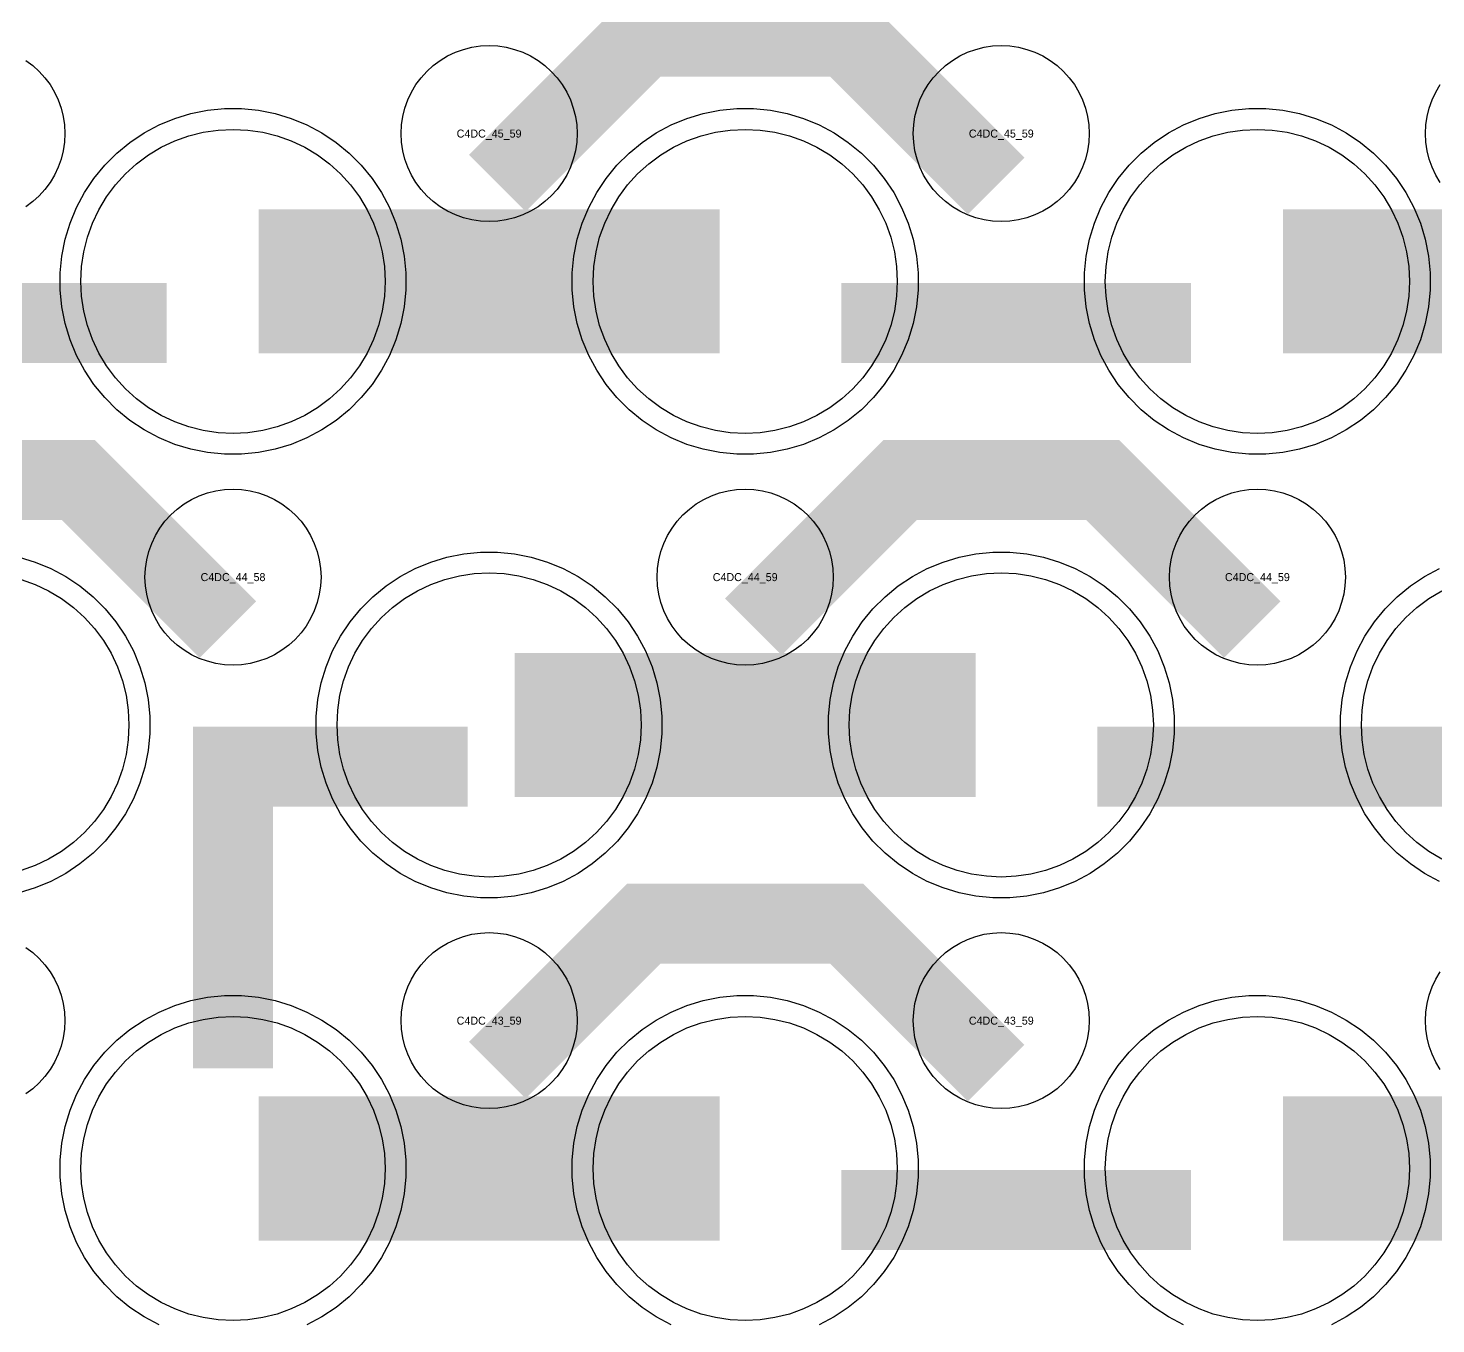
# Model space of a CAD drawing. Extents: x -11880 to 11880, y -14992 to 14992.
# Drawn here: x 6736 to 7175.8, y -8929.8 to -8525.1 of the extents above; entities that cross this region are included whole.
import ezdxf
from ezdxf.enums import TextEntityAlignment as Align

# ---------------------------------------------------------------- set-up
doc = ezdxf.new("R2010")
doc.units = 0
doc.header["$MEASUREMENT"] = 0
for name, color, linetype in [('GDS_775_DT_237', 138, 'CONTINUOUS'), ('RDL1_FS', 34, 'CONTINUOUS'), ('RDL_BS', 160, 'CONTINUOUS')]:
    doc.layers.add(name, color=color, linetype=linetype)

msp = doc.modelspace()

# ---------------------------------------------------------------- linework, layer by layer
at = {"layer": 'RDL1_FS', "color": 241, "true_color": 0xf7abae}
for points in [[(6800, -8651.689), (6795.343, -8651.46), (6790.732, -8650.776), (6786.209, -8649.644), (6781.819, -8648.072), (6777.605, -8646.08), (6773.605, -8643.682), (6769.86, -8640.904), (6766.406, -8637.774), (6763.276, -8634.32), (6760.498, -8630.575), (6758.1, -8626.575), (6756.108, -8622.361), (6754.536, -8617.971), (6753.404, -8613.448), (6752.72, -8608.837), (6752.491, -8604.18), (6752.72, -8599.523), (6753.404, -8594.912), (6754.536, -8590.389), (6756.108, -8585.999), (6758.1, -8581.785), (6760.498, -8577.785), (6763.276, -8574.04), (6766.406, -8570.586), (6769.86, -8567.456), (6773.605, -8564.678), (6777.605, -8562.28), (6781.819, -8560.288), (6786.209, -8558.716), (6790.732, -8557.584), (6795.343, -8556.9), (6800, -8556.671), (6804.657, -8556.9), (6809.268, -8557.584), (6813.791, -8558.716), (6818.181, -8560.288), (6822.395, -8562.28), (6826.395, -8564.678), (6830.14, -8567.456), (6833.594, -8570.586), (6836.724, -8574.04), (6839.502, -8577.785), (6841.9, -8581.785), (6843.892, -8585.999), (6845.464, -8590.389), (6846.596, -8594.912), (6847.28, -8599.523), (6847.509, -8604.18), (6847.28, -8608.837), (6846.596, -8613.448), (6845.464, -8617.971), (6843.892, -8622.361), (6841.9, -8626.575), (6839.502, -8630.575), (6836.724, -8634.32), (6833.594, -8637.774), (6830.14, -8640.904), (6826.395, -8643.682), (6822.395, -8646.08), (6818.181, -8648.072), (6813.791, -8649.644), (6809.268, -8650.776), (6804.657, -8651.46)], [(6960, -8651.689), (6955.343, -8651.46), (6950.732, -8650.776), (6946.209, -8649.644), (6941.819, -8648.072), (6937.605, -8646.08), (6933.605, -8643.682), (6929.86, -8640.904), (6926.406, -8637.774), (6923.276, -8634.32), (6920.498, -8630.575), (6918.1, -8626.575), (6916.108, -8622.361), (6914.536, -8617.971), (6913.404, -8613.448), (6912.72, -8608.837), (6912.491, -8604.18), (6912.72, -8599.523), (6913.404, -8594.912), (6914.536, -8590.389), (6916.108, -8585.999), (6918.1, -8581.785), (6920.498, -8577.785), (6923.276, -8574.04), (6926.406, -8570.586), (6929.86, -8567.456), (6933.605, -8564.678), (6937.605, -8562.28), (6941.819, -8560.288), (6946.209, -8558.716), (6950.732, -8557.584), (6955.343, -8556.9), (6960, -8556.671), (6964.657, -8556.9), (6969.268, -8557.584), (6973.791, -8558.716), (6978.181, -8560.288), (6982.395, -8562.28), (6986.395, -8564.678), (6990.14, -8567.456), (6993.594, -8570.586), (6996.724, -8574.04), (6999.502, -8577.785), (7001.9, -8581.785), (7003.892, -8585.999), (7005.464, -8590.389), (7006.596, -8594.912), (7007.28, -8599.523), (7007.509, -8604.18), (7007.28, -8608.837), (7006.596, -8613.448), (7005.464, -8617.971), (7003.892, -8622.361), (7001.9, -8626.575), (6999.502, -8630.575), (6996.724, -8634.32), (6993.594, -8637.774), (6990.14, -8640.904), (6986.395, -8643.682), (6982.395, -8646.08), (6978.181, -8648.072), (6973.791, -8649.644), (6969.268, -8650.776), (6964.657, -8651.46)], [(7120, -8651.689), (7115.343, -8651.46), (7110.732, -8650.776), (7106.209, -8649.644), (7101.819, -8648.072), (7097.605, -8646.08), (7093.605, -8643.682), (7089.86, -8640.904), (7086.406, -8637.774), (7083.276, -8634.32), (7080.498, -8630.575), (7078.1, -8626.575), (7076.108, -8622.361), (7074.536, -8617.971), (7073.404, -8613.448), (7072.72, -8608.837), (7072.491, -8604.18), (7072.72, -8599.523), (7073.404, -8594.912), (7074.536, -8590.389), (7076.108, -8585.999), (7078.1, -8581.785), (7080.498, -8577.785), (7083.276, -8574.04), (7086.406, -8570.586), (7089.86, -8567.456), (7093.605, -8564.678), (7097.605, -8562.28), (7101.819, -8560.288), (7106.209, -8558.716), (7110.732, -8557.584), (7115.343, -8556.9), (7120, -8556.671), (7124.657, -8556.9), (7129.268, -8557.584), (7133.791, -8558.716), (7138.181, -8560.288), (7142.395, -8562.28), (7146.395, -8564.678), (7150.14, -8567.456), (7153.594, -8570.586), (7156.724, -8574.04), (7159.502, -8577.785), (7161.9, -8581.785), (7163.892, -8585.999), (7165.464, -8590.389), (7166.596, -8594.912), (7167.28, -8599.523), (7167.509, -8604.18), (7167.28, -8608.837), (7166.596, -8613.448), (7165.464, -8617.971), (7163.892, -8622.361), (7161.9, -8626.575), (7159.502, -8630.575), (7156.724, -8634.32), (7153.594, -8637.774), (7150.14, -8640.904), (7146.395, -8643.682), (7142.395, -8646.08), (7138.181, -8648.072), (7133.791, -8649.644), (7129.268, -8650.776), (7124.657, -8651.46)]]:
    msp.add_lwpolyline(points, close=True, dxfattribs=at)
for points in [[(6808.002, -8604.18, 45, 45, 0), (6880.002, -8604.18, 45, 45, 0)], [(6880.002, -8604.18, 45, 45, 0), (6952.002, -8604.18, 45, 45, 0)], [(7128.002, -8604.18, 45, 45, 0), (7200.002, -8604.18, 45, 45, 0)]]:
    msp.add_lwpolyline(points, format="xyseb", dxfattribs=at)
msp.add_lwpolyline([(6733.791, -8697.281), (6738.181, -8698.853), (6742.395, -8700.845), (6746.395, -8703.243), (6750.14, -8706.021), (6753.594, -8709.151), (6756.724, -8712.605), (6759.502, -8716.35), (6761.9, -8720.35), (6763.892, -8724.564), (6765.464, -8728.954), (6766.596, -8733.477), (6767.28, -8738.088), (6767.509, -8742.745), (6767.28, -8747.402), (6766.596, -8752.013), (6765.464, -8756.536), (6763.892, -8760.926), (6761.9, -8765.14), (6759.502, -8769.14), (6756.724, -8772.885), (6753.594, -8776.339), (6750.14, -8779.469), (6746.395, -8782.247), (6742.395, -8784.645), (6738.181, -8786.637), (6733.791, -8788.209)], dxfattribs=at)
at = {"layer": 'RDL1_FS'}
for points in [[(6880, -8790.254), (6875.343, -8790.025), (6870.732, -8789.341), (6866.209, -8788.209), (6861.819, -8786.637), (6857.605, -8784.645), (6853.605, -8782.247), (6849.86, -8779.469), (6846.406, -8776.339), (6843.276, -8772.885), (6840.498, -8769.14), (6838.1, -8765.14), (6836.108, -8760.926), (6834.536, -8756.536), (6833.404, -8752.013), (6832.72, -8747.402), (6832.491, -8742.745), (6832.72, -8738.088), (6833.404, -8733.477), (6834.536, -8728.954), (6836.108, -8724.564), (6838.1, -8720.35), (6840.498, -8716.35), (6843.276, -8712.605), (6846.406, -8709.151), (6849.86, -8706.021), (6853.605, -8703.243), (6857.605, -8700.845), (6861.819, -8698.853), (6866.209, -8697.281), (6870.732, -8696.149), (6875.343, -8695.465), (6880, -8695.236), (6884.657, -8695.465), (6889.268, -8696.149), (6893.791, -8697.281), (6898.181, -8698.853), (6902.395, -8700.845), (6906.395, -8703.243), (6910.14, -8706.021), (6913.594, -8709.151), (6916.724, -8712.605), (6919.502, -8716.35), (6921.9, -8720.35), (6923.892, -8724.564), (6925.464, -8728.954), (6926.596, -8733.477), (6927.28, -8738.088), (6927.509, -8742.745), (6927.28, -8747.402), (6926.596, -8752.013), (6925.464, -8756.536), (6923.892, -8760.926), (6921.9, -8765.14), (6919.502, -8769.14), (6916.724, -8772.885), (6913.594, -8776.339), (6910.14, -8779.469), (6906.395, -8782.247), (6902.395, -8784.645), (6898.181, -8786.637), (6893.791, -8788.209), (6889.268, -8789.341), (6884.657, -8790.025)], [(7040, -8790.254), (7035.343, -8790.025), (7030.732, -8789.341), (7026.209, -8788.209), (7021.819, -8786.637), (7017.605, -8784.645), (7013.605, -8782.247), (7009.86, -8779.469), (7006.406, -8776.339), (7003.276, -8772.885), (7000.498, -8769.14), (6998.1, -8765.14), (6996.108, -8760.926), (6994.536, -8756.536), (6993.404, -8752.013), (6992.72, -8747.402), (6992.491, -8742.745), (6992.72, -8738.088), (6993.404, -8733.477), (6994.536, -8728.954), (6996.108, -8724.564), (6998.1, -8720.35), (7000.498, -8716.35), (7003.276, -8712.605), (7006.406, -8709.151), (7009.86, -8706.021), (7013.605, -8703.243), (7017.605, -8700.845), (7021.819, -8698.853), (7026.209, -8697.281), (7030.732, -8696.149), (7035.343, -8695.465), (7040, -8695.236), (7044.657, -8695.465), (7049.268, -8696.149), (7053.791, -8697.281), (7058.181, -8698.853), (7062.395, -8700.845), (7066.395, -8703.243), (7070.14, -8706.021), (7073.594, -8709.151), (7076.724, -8712.605), (7079.502, -8716.35), (7081.9, -8720.35), (7083.892, -8724.564), (7085.464, -8728.954), (7086.596, -8733.477), (7087.28, -8738.088), (7087.509, -8742.745), (7087.28, -8747.402), (7086.596, -8752.013), (7085.464, -8756.536), (7083.892, -8760.926), (7081.9, -8765.14), (7079.502, -8769.14), (7076.724, -8772.885), (7073.594, -8776.339), (7070.14, -8779.469), (7066.395, -8782.247), (7062.395, -8784.645), (7058.181, -8786.637), (7053.791, -8788.209), (7049.268, -8789.341), (7044.657, -8790.025)], [(6800, -8928.819), (6795.343, -8928.59), (6790.732, -8927.906), (6786.209, -8926.774), (6781.819, -8925.202), (6777.605, -8923.21), (6773.605, -8920.812), (6769.86, -8918.034), (6766.406, -8914.904), (6763.276, -8911.45), (6760.498, -8907.705), (6758.1, -8903.705), (6756.108, -8899.491), (6754.536, -8895.101), (6753.404, -8890.578), (6752.72, -8885.967), (6752.491, -8881.31), (6752.72, -8876.653), (6753.404, -8872.042), (6754.536, -8867.519), (6756.108, -8863.129), (6758.1, -8858.915), (6760.498, -8854.915), (6763.276, -8851.17), (6766.406, -8847.716), (6769.86, -8844.586), (6773.605, -8841.808), (6777.605, -8839.41), (6781.819, -8837.418), (6786.209, -8835.846), (6790.732, -8834.714), (6795.343, -8834.03), (6800, -8833.801), (6804.657, -8834.03), (6809.268, -8834.714), (6813.791, -8835.846), (6818.181, -8837.418), (6822.395, -8839.41), (6826.395, -8841.808), (6830.14, -8844.586), (6833.594, -8847.716), (6836.724, -8851.17), (6839.502, -8854.915), (6841.9, -8858.915), (6843.892, -8863.129), (6845.464, -8867.519), (6846.596, -8872.042), (6847.28, -8876.653), (6847.509, -8881.31), (6847.28, -8885.967), (6846.596, -8890.578), (6845.464, -8895.101), (6843.892, -8899.491), (6841.9, -8903.705), (6839.502, -8907.705), (6836.724, -8911.45), (6833.594, -8914.904), (6830.14, -8918.034), (6826.395, -8920.812), (6822.395, -8923.21), (6818.181, -8925.202), (6813.791, -8926.774), (6809.268, -8927.906), (6804.657, -8928.59)], [(6960, -8928.819), (6955.343, -8928.59), (6950.732, -8927.906), (6946.209, -8926.774), (6941.819, -8925.202), (6937.605, -8923.21), (6933.605, -8920.812), (6929.86, -8918.034), (6926.406, -8914.904), (6923.276, -8911.45), (6920.498, -8907.705), (6918.1, -8903.705), (6916.108, -8899.491), (6914.536, -8895.101), (6913.404, -8890.578), (6912.72, -8885.967), (6912.491, -8881.31), (6912.72, -8876.653), (6913.404, -8872.042), (6914.536, -8867.519), (6916.108, -8863.129), (6918.1, -8858.915), (6920.498, -8854.915), (6923.276, -8851.17), (6926.406, -8847.716), (6929.86, -8844.586), (6933.605, -8841.808), (6937.605, -8839.41), (6941.819, -8837.418), (6946.209, -8835.846), (6950.732, -8834.714), (6955.343, -8834.03), (6960, -8833.801), (6964.657, -8834.03), (6969.268, -8834.714), (6973.791, -8835.846), (6978.181, -8837.418), (6982.395, -8839.41), (6986.395, -8841.808), (6990.14, -8844.586), (6993.594, -8847.716), (6996.724, -8851.17), (6999.502, -8854.915), (7001.9, -8858.915), (7003.892, -8863.129), (7005.464, -8867.519), (7006.596, -8872.042), (7007.28, -8876.653), (7007.509, -8881.31), (7007.28, -8885.967), (7006.596, -8890.578), (7005.464, -8895.101), (7003.892, -8899.491), (7001.9, -8903.705), (6999.502, -8907.705), (6996.724, -8911.45), (6993.594, -8914.904), (6990.14, -8918.034), (6986.395, -8920.812), (6982.395, -8923.21), (6978.181, -8925.202), (6973.791, -8926.774), (6969.268, -8927.906), (6964.657, -8928.59)], [(7120, -8928.819), (7115.343, -8928.59), (7110.732, -8927.906), (7106.209, -8926.774), (7101.819, -8925.202), (7097.605, -8923.21), (7093.605, -8920.812), (7089.86, -8918.034), (7086.406, -8914.904), (7083.276, -8911.45), (7080.498, -8907.705), (7078.1, -8903.705), (7076.108, -8899.491), (7074.536, -8895.101), (7073.404, -8890.578), (7072.72, -8885.967), (7072.491, -8881.31), (7072.72, -8876.653), (7073.404, -8872.042), (7074.536, -8867.519), (7076.108, -8863.129), (7078.1, -8858.915), (7080.498, -8854.915), (7083.276, -8851.17), (7086.406, -8847.716), (7089.86, -8844.586), (7093.605, -8841.808), (7097.605, -8839.41), (7101.819, -8837.418), (7106.209, -8835.846), (7110.732, -8834.714), (7115.343, -8834.03), (7120, -8833.801), (7124.657, -8834.03), (7129.268, -8834.714), (7133.791, -8835.846), (7138.181, -8837.418), (7142.395, -8839.41), (7146.395, -8841.808), (7150.14, -8844.586), (7153.594, -8847.716), (7156.724, -8851.17), (7159.502, -8854.915), (7161.9, -8858.915), (7163.892, -8863.129), (7165.464, -8867.519), (7166.596, -8872.042), (7167.28, -8876.653), (7167.509, -8881.31), (7167.28, -8885.967), (7166.596, -8890.578), (7165.464, -8895.101), (7163.892, -8899.491), (7161.9, -8903.705), (7159.502, -8907.705), (7156.724, -8911.45), (7153.594, -8914.904), (7150.14, -8918.034), (7146.395, -8920.812), (7142.395, -8923.21), (7138.181, -8925.202), (7133.791, -8926.774), (7129.268, -8927.906), (7124.657, -8928.59)]]:
    msp.add_lwpolyline(points, close=True, dxfattribs=at)
msp.add_lwpolyline([(7177.605, -8784.645), (7173.605, -8782.247), (7169.86, -8779.469), (7166.406, -8776.339), (7163.276, -8772.885), (7160.498, -8769.14), (7158.1, -8765.14), (7156.108, -8760.926), (7154.536, -8756.536), (7153.404, -8752.013), (7152.72, -8747.402), (7152.491, -8742.745), (7152.72, -8738.088), (7153.404, -8733.477), (7154.536, -8728.954), (7156.108, -8724.564), (7158.1, -8720.35), (7160.498, -8716.35), (7163.276, -8712.605), (7166.406, -8709.151), (7169.86, -8706.021), (7173.605, -8703.243), (7177.605, -8700.845)], dxfattribs=at)
for points in [[(6888.002, -8742.745, 45, 45, 0), (6960.002, -8742.745, 45, 45, 0)], [(6960.002, -8742.745, 45, 45, 0), (7032.002, -8742.745, 45, 45, 0)], [(6808.002, -8881.31, 45, 45, 0), (6880.002, -8881.31, 45, 45, 0)], [(6880.002, -8881.31, 45, 45, 0), (6952.002, -8881.31, 45, 45, 0)], [(7128.002, -8881.31, 45, 45, 0), (7200.002, -8881.31, 45, 45, 0)]]:
    msp.add_lwpolyline(points, format="xyseb", dxfattribs=at)
at = {"layer": 'RDL_BS'}
for points in [[(6882.562, -8573.494, 25, 25, 0), (6928.377, -8527.679, 25, 25, 0), (6961.93, -8527.679, 25, 25, 0)], [(7038.401, -8574.393, 25, 25, 0), (6991.687, -8527.679, 25, 25, 0), (6961.929, -8527.679, 25, 25, 0)], [(6798.401, -8712.958, 25, 25, 0), (6751.687, -8666.244, 25, 25, 0), (6721.929, -8666.244, 25, 25, 0)], [(6962.562, -8712.059, 25, 25, 0), (7008.377, -8666.244, 25, 25, 0), (7041.93, -8666.244, 25, 25, 0)], [(7118.401, -8712.958, 25, 25, 0), (7071.687, -8666.244, 25, 25, 0), (7041.929, -8666.244, 25, 25, 0)], [(6800, -8850.035, 25, 25, 0), (6800, -8743.258, 25, 25, 0)], [(6787.5, -8755.758, 25, 25, 0), (6873.333, -8755.758, 25, 25, 0)], [(6827.056, -8755.758, 25, 25, 0), (6868.26, -8755.758, 25, 25, 0)], [(7070.016, -8755.758, 25, 25, 0), (7179.281, -8755.758, 25, 25, 0)], [(6800, -8773.727, 25, 25, 0), (6800, -8819.347, 25, 25, 0)], [(6882.562, -8850.624, 25, 25, 0), (6928.377, -8804.809, 25, 25, 0), (6961.93, -8804.809, 25, 25, 0)], [(7038.401, -8851.523, 25, 25, 0), (6991.687, -8804.809, 25, 25, 0), (6961.929, -8804.809, 25, 25, 0)], [(6990.016, -8894.323, 25, 25, 0), (7099.281, -8894.323, 25, 25, 0)]]:
    msp.add_lwpolyline(points, format="xyseb", dxfattribs=at)
for points in [[(6880, -8585.486), (6877.307, -8585.354), (6874.635, -8584.958), (6872.016, -8584.301), (6869.481, -8583.394), (6867.044, -8582.242), (6864.72, -8580.849), (6862.557, -8579.246), (6860.558, -8577.434), (6858.746, -8575.435), (6857.143, -8573.272), (6855.75, -8570.948), (6854.598, -8568.511), (6853.691, -8565.976), (6853.034, -8563.357), (6852.638, -8560.685), (6852.506, -8557.992), (6852.638, -8555.299), (6853.034, -8552.627), (6853.691, -8550.008), (6854.598, -8547.473), (6855.75, -8545.036), (6857.143, -8542.712), (6858.746, -8540.549), (6860.558, -8538.55), (6862.557, -8536.738), (6864.72, -8535.135), (6867.044, -8533.742), (6869.481, -8532.59), (6872.016, -8531.683), (6874.635, -8531.026), (6877.307, -8530.63), (6880, -8530.498), (6882.693, -8530.63), (6885.365, -8531.026), (6887.984, -8531.683), (6890.519, -8532.59), (6892.956, -8533.742), (6895.28, -8535.135), (6897.443, -8536.738), (6899.442, -8538.55), (6901.254, -8540.549), (6902.857, -8542.712), (6904.25, -8545.036), (6905.402, -8547.473), (6906.309, -8550.008), (6906.966, -8552.627), (6907.362, -8555.299), (6907.494, -8557.992), (6907.362, -8560.685), (6906.966, -8563.357), (6906.309, -8565.976), (6905.402, -8568.511), (6904.25, -8570.948), (6902.857, -8573.272), (6901.254, -8575.435), (6899.442, -8577.434), (6897.443, -8579.246), (6895.28, -8580.849), (6892.956, -8582.242), (6890.519, -8583.394), (6887.984, -8584.301), (6885.365, -8584.958), (6882.693, -8585.354)], [(7040, -8585.486), (7037.307, -8585.354), (7034.635, -8584.958), (7032.016, -8584.301), (7029.481, -8583.394), (7027.044, -8582.242), (7024.72, -8580.849), (7022.557, -8579.246), (7020.558, -8577.434), (7018.746, -8575.435), (7017.143, -8573.272), (7015.75, -8570.948), (7014.598, -8568.511), (7013.691, -8565.976), (7013.034, -8563.357), (7012.638, -8560.685), (7012.506, -8557.992), (7012.638, -8555.299), (7013.034, -8552.627), (7013.691, -8550.008), (7014.598, -8547.473), (7015.75, -8545.036), (7017.143, -8542.712), (7018.746, -8540.549), (7020.558, -8538.55), (7022.557, -8536.738), (7024.72, -8535.135), (7027.044, -8533.742), (7029.481, -8532.59), (7032.016, -8531.683), (7034.635, -8531.026), (7037.307, -8530.63), (7040, -8530.498), (7042.693, -8530.63), (7045.365, -8531.026), (7047.984, -8531.683), (7050.519, -8532.59), (7052.956, -8533.742), (7055.28, -8535.135), (7057.443, -8536.738), (7059.442, -8538.55), (7061.254, -8540.549), (7062.857, -8542.712), (7064.25, -8545.036), (7065.402, -8547.473), (7066.309, -8550.008), (7066.966, -8552.627), (7067.362, -8555.299), (7067.494, -8557.992), (7067.362, -8560.685), (7066.966, -8563.357), (7066.309, -8565.976), (7065.402, -8568.511), (7064.25, -8570.948), (7062.857, -8573.272), (7061.254, -8575.435), (7059.442, -8577.434), (7057.443, -8579.246), (7055.28, -8580.849), (7052.956, -8582.242), (7050.519, -8583.394), (7047.984, -8584.301), (7045.365, -8584.958), (7042.693, -8585.354)], [(6800, -8724.051), (6797.307, -8723.919), (6794.635, -8723.523), (6792.016, -8722.866), (6789.481, -8721.959), (6787.044, -8720.807), (6784.72, -8719.414), (6782.557, -8717.811), (6780.558, -8715.999), (6778.746, -8714), (6777.143, -8711.837), (6775.75, -8709.513), (6774.598, -8707.076), (6773.691, -8704.541), (6773.034, -8701.922), (6772.638, -8699.25), (6772.506, -8696.557), (6772.638, -8693.864), (6773.034, -8691.192), (6773.691, -8688.573), (6774.598, -8686.038), (6775.75, -8683.601), (6777.143, -8681.277), (6778.746, -8679.114), (6780.558, -8677.115), (6782.557, -8675.303), (6784.72, -8673.7), (6787.044, -8672.307), (6789.481, -8671.155), (6792.016, -8670.248), (6794.635, -8669.591), (6797.307, -8669.195), (6800, -8669.063), (6802.693, -8669.195), (6805.365, -8669.591), (6807.984, -8670.248), (6810.519, -8671.155), (6812.956, -8672.307), (6815.28, -8673.7), (6817.443, -8675.303), (6819.442, -8677.115), (6821.254, -8679.114), (6822.857, -8681.277), (6824.25, -8683.601), (6825.402, -8686.038), (6826.309, -8688.573), (6826.966, -8691.192), (6827.362, -8693.864), (6827.494, -8696.557), (6827.362, -8699.25), (6826.966, -8701.922), (6826.309, -8704.541), (6825.402, -8707.076), (6824.25, -8709.513), (6822.857, -8711.837), (6821.254, -8714), (6819.442, -8715.999), (6817.443, -8717.811), (6815.28, -8719.414), (6812.956, -8720.807), (6810.519, -8721.959), (6807.984, -8722.866), (6805.365, -8723.523), (6802.693, -8723.919)], [(6960, -8724.051), (6957.307, -8723.919), (6954.635, -8723.523), (6952.016, -8722.866), (6949.481, -8721.959), (6947.044, -8720.807), (6944.72, -8719.414), (6942.557, -8717.811), (6940.558, -8715.999), (6938.746, -8714), (6937.143, -8711.837), (6935.75, -8709.513), (6934.598, -8707.076), (6933.691, -8704.541), (6933.034, -8701.922), (6932.638, -8699.25), (6932.506, -8696.557), (6932.638, -8693.864), (6933.034, -8691.192), (6933.691, -8688.573), (6934.598, -8686.038), (6935.75, -8683.601), (6937.143, -8681.277), (6938.746, -8679.114), (6940.558, -8677.115), (6942.557, -8675.303), (6944.72, -8673.7), (6947.044, -8672.307), (6949.481, -8671.155), (6952.016, -8670.248), (6954.635, -8669.591), (6957.307, -8669.195), (6960, -8669.063), (6962.693, -8669.195), (6965.365, -8669.591), (6967.984, -8670.248), (6970.519, -8671.155), (6972.956, -8672.307), (6975.28, -8673.7), (6977.443, -8675.303), (6979.442, -8677.115), (6981.254, -8679.114), (6982.857, -8681.277), (6984.25, -8683.601), (6985.402, -8686.038), (6986.309, -8688.573), (6986.966, -8691.192), (6987.362, -8693.864), (6987.494, -8696.557), (6987.362, -8699.25), (6986.966, -8701.922), (6986.309, -8704.541), (6985.402, -8707.076), (6984.25, -8709.513), (6982.857, -8711.837), (6981.254, -8714), (6979.442, -8715.999), (6977.443, -8717.811), (6975.28, -8719.414), (6972.956, -8720.807), (6970.519, -8721.959), (6967.984, -8722.866), (6965.365, -8723.523), (6962.693, -8723.919)], [(7120, -8724.051), (7117.307, -8723.919), (7114.635, -8723.523), (7112.016, -8722.866), (7109.481, -8721.959), (7107.044, -8720.807), (7104.72, -8719.414), (7102.557, -8717.811), (7100.558, -8715.999), (7098.746, -8714), (7097.143, -8711.837), (7095.75, -8709.513), (7094.598, -8707.076), (7093.691, -8704.541), (7093.034, -8701.922), (7092.638, -8699.25), (7092.506, -8696.557), (7092.638, -8693.864), (7093.034, -8691.192), (7093.691, -8688.573), (7094.598, -8686.038), (7095.75, -8683.601), (7097.143, -8681.277), (7098.746, -8679.114), (7100.558, -8677.115), (7102.557, -8675.303), (7104.72, -8673.7), (7107.044, -8672.307), (7109.481, -8671.155), (7112.016, -8670.248), (7114.635, -8669.591), (7117.307, -8669.195), (7120, -8669.063), (7122.693, -8669.195), (7125.365, -8669.591), (7127.984, -8670.248), (7130.519, -8671.155), (7132.956, -8672.307), (7135.28, -8673.7), (7137.443, -8675.303), (7139.442, -8677.115), (7141.254, -8679.114), (7142.857, -8681.277), (7144.25, -8683.601), (7145.402, -8686.038), (7146.309, -8688.573), (7146.966, -8691.192), (7147.362, -8693.864), (7147.494, -8696.557), (7147.362, -8699.25), (7146.966, -8701.922), (7146.309, -8704.541), (7145.402, -8707.076), (7144.25, -8709.513), (7142.857, -8711.837), (7141.254, -8714), (7139.442, -8715.999), (7137.443, -8717.811), (7135.28, -8719.414), (7132.956, -8720.807), (7130.519, -8721.959), (7127.984, -8722.866), (7125.365, -8723.523), (7122.693, -8723.919)], [(6877.356, -8796.745), (6872.062, -8796.228), (6866.835, -8795.182), (6861.795, -8793.651), (6856.885, -8791.62), (6852.223, -8789.128), (6847.809, -8786.181), (6843.708, -8782.819), (6839.926, -8779.037), (6836.564, -8774.936), (6833.617, -8770.522), (6831.125, -8765.86), (6829.094, -8760.95), (6827.563, -8755.91), (6826.517, -8750.683), (6826, -8745.389), (6826, -8740.101), (6826.517, -8734.807), (6827.563, -8729.58), (6829.094, -8724.54), (6831.125, -8719.63), (6833.617, -8714.968), (6836.564, -8710.554), (6839.926, -8706.453), (6843.708, -8702.671), (6847.809, -8699.309), (6852.223, -8696.362), (6856.885, -8693.87), (6861.795, -8691.839), (6866.835, -8690.308), (6872.062, -8689.262), (6877.356, -8688.745), (6882.644, -8688.745), (6887.938, -8689.262), (6893.165, -8690.308), (6898.205, -8691.839), (6903.115, -8693.87), (6907.777, -8696.362), (6912.191, -8699.309), (6916.292, -8702.671), (6920.074, -8706.453), (6923.436, -8710.554), (6926.383, -8714.968), (6928.875, -8719.63), (6930.906, -8724.54), (6932.437, -8729.58), (6933.483, -8734.807), (6934, -8740.101), (6934, -8745.389), (6933.483, -8750.683), (6932.437, -8755.91), (6930.906, -8760.95), (6928.875, -8765.86), (6926.383, -8770.522), (6923.436, -8774.936), (6920.074, -8779.037), (6916.292, -8782.819), (6912.191, -8786.181), (6907.777, -8789.128), (6903.115, -8791.62), (6898.205, -8793.651), (6893.165, -8795.182), (6887.938, -8796.228), (6882.644, -8796.745)], [(7037.356, -8796.745), (7032.062, -8796.228), (7026.835, -8795.182), (7021.795, -8793.651), (7016.885, -8791.62), (7012.223, -8789.128), (7007.809, -8786.181), (7003.708, -8782.819), (6999.926, -8779.037), (6996.564, -8774.936), (6993.617, -8770.522), (6991.125, -8765.86), (6989.094, -8760.95), (6987.563, -8755.91), (6986.517, -8750.683), (6986, -8745.389), (6986, -8740.101), (6986.517, -8734.807), (6987.563, -8729.58), (6989.094, -8724.54), (6991.125, -8719.63), (6993.617, -8714.968), (6996.564, -8710.554), (6999.926, -8706.453), (7003.708, -8702.671), (7007.809, -8699.309), (7012.223, -8696.362), (7016.885, -8693.87), (7021.795, -8691.839), (7026.835, -8690.308), (7032.062, -8689.262), (7037.356, -8688.745), (7042.644, -8688.745), (7047.938, -8689.262), (7053.165, -8690.308), (7058.205, -8691.839), (7063.115, -8693.87), (7067.777, -8696.362), (7072.191, -8699.309), (7076.292, -8702.671), (7080.074, -8706.453), (7083.436, -8710.554), (7086.383, -8714.968), (7088.875, -8719.63), (7090.906, -8724.54), (7092.437, -8729.58), (7093.483, -8734.807), (7094, -8740.101), (7094, -8745.389), (7093.483, -8750.683), (7092.437, -8755.91), (7090.906, -8760.95), (7088.875, -8765.86), (7086.383, -8770.522), (7083.436, -8774.936), (7080.074, -8779.037), (7076.292, -8782.819), (7072.191, -8786.181), (7067.777, -8789.128), (7063.115, -8791.62), (7058.205, -8793.651), (7053.165, -8795.182), (7047.938, -8796.228), (7042.644, -8796.745)], [(6880, -8862.616), (6877.307, -8862.484), (6874.635, -8862.088), (6872.016, -8861.431), (6869.481, -8860.524), (6867.044, -8859.372), (6864.72, -8857.979), (6862.557, -8856.376), (6860.558, -8854.564), (6858.746, -8852.565), (6857.143, -8850.402), (6855.75, -8848.078), (6854.598, -8845.641), (6853.691, -8843.106), (6853.034, -8840.487), (6852.638, -8837.815), (6852.506, -8835.122), (6852.638, -8832.429), (6853.034, -8829.757), (6853.691, -8827.138), (6854.598, -8824.603), (6855.75, -8822.166), (6857.143, -8819.842), (6858.746, -8817.679), (6860.558, -8815.68), (6862.557, -8813.868), (6864.72, -8812.265), (6867.044, -8810.872), (6869.481, -8809.72), (6872.016, -8808.813), (6874.635, -8808.156), (6877.307, -8807.76), (6880, -8807.628), (6882.693, -8807.76), (6885.365, -8808.156), (6887.984, -8808.813), (6890.519, -8809.72), (6892.956, -8810.872), (6895.28, -8812.265), (6897.443, -8813.868), (6899.442, -8815.68), (6901.254, -8817.679), (6902.857, -8819.842), (6904.25, -8822.166), (6905.402, -8824.603), (6906.309, -8827.138), (6906.966, -8829.757), (6907.362, -8832.429), (6907.494, -8835.122), (6907.362, -8837.815), (6906.966, -8840.487), (6906.309, -8843.106), (6905.402, -8845.641), (6904.25, -8848.078), (6902.857, -8850.402), (6901.254, -8852.565), (6899.442, -8854.564), (6897.443, -8856.376), (6895.28, -8857.979), (6892.956, -8859.372), (6890.519, -8860.524), (6887.984, -8861.431), (6885.365, -8862.088), (6882.693, -8862.484)], [(7040, -8862.616), (7037.307, -8862.484), (7034.635, -8862.088), (7032.016, -8861.431), (7029.481, -8860.524), (7027.044, -8859.372), (7024.72, -8857.979), (7022.557, -8856.376), (7020.558, -8854.564), (7018.746, -8852.565), (7017.143, -8850.402), (7015.75, -8848.078), (7014.598, -8845.641), (7013.691, -8843.106), (7013.034, -8840.487), (7012.638, -8837.815), (7012.506, -8835.122), (7012.638, -8832.429), (7013.034, -8829.757), (7013.691, -8827.138), (7014.598, -8824.603), (7015.75, -8822.166), (7017.143, -8819.842), (7018.746, -8817.679), (7020.558, -8815.68), (7022.557, -8813.868), (7024.72, -8812.265), (7027.044, -8810.872), (7029.481, -8809.72), (7032.016, -8808.813), (7034.635, -8808.156), (7037.307, -8807.76), (7040, -8807.628), (7042.693, -8807.76), (7045.365, -8808.156), (7047.984, -8808.813), (7050.519, -8809.72), (7052.956, -8810.872), (7055.28, -8812.265), (7057.443, -8813.868), (7059.442, -8815.68), (7061.254, -8817.679), (7062.857, -8819.842), (7064.25, -8822.166), (7065.402, -8824.603), (7066.309, -8827.138), (7066.966, -8829.757), (7067.362, -8832.429), (7067.494, -8835.122), (7067.362, -8837.815), (7066.966, -8840.487), (7066.309, -8843.106), (7065.402, -8845.641), (7064.25, -8848.078), (7062.857, -8850.402), (7061.254, -8852.565), (7059.442, -8854.564), (7057.443, -8856.376), (7055.28, -8857.979), (7052.956, -8859.372), (7050.519, -8860.524), (7047.984, -8861.431), (7045.365, -8862.088), (7042.693, -8862.484)]]:
    msp.add_lwpolyline(points, close=True, dxfattribs=at)
for points in [[(6735.28, -8535.135), (6737.443, -8536.738), (6739.442, -8538.55), (6741.254, -8540.549), (6742.857, -8542.712), (6744.25, -8545.036), (6745.402, -8547.473), (6746.309, -8550.008), (6746.966, -8552.627), (6747.362, -8555.299), (6747.494, -8557.992), (6747.362, -8560.685), (6746.966, -8563.357), (6746.309, -8565.976), (6745.402, -8568.511), (6744.25, -8570.948), (6742.857, -8573.272), (6741.254, -8575.435), (6739.442, -8577.434), (6737.443, -8579.246), (6735.28, -8580.849)], [(7177.143, -8573.272), (7175.75, -8570.948), (7174.598, -8568.511), (7173.691, -8565.976), (7173.034, -8563.357), (7172.638, -8560.685), (7172.506, -8557.992), (7172.638, -8555.299), (7173.034, -8552.627), (7173.691, -8550.008), (7174.598, -8547.473), (7175.75, -8545.036), (7177.143, -8542.712)], [(7176.885, -8791.62), (7172.223, -8789.128), (7167.809, -8786.181), (7163.708, -8782.819), (7159.926, -8779.037), (7156.564, -8774.936), (7153.617, -8770.522), (7151.125, -8765.86), (7149.094, -8760.95), (7147.563, -8755.91), (7146.517, -8750.683), (7146, -8745.389), (7146, -8740.101), (7146.517, -8734.807), (7147.563, -8729.58), (7149.094, -8724.54), (7151.125, -8719.63), (7153.617, -8714.968), (7156.564, -8710.554), (7159.926, -8706.453), (7163.708, -8702.671), (7167.809, -8699.309), (7172.223, -8696.362), (7176.885, -8693.87)], [(6735.28, -8812.265), (6737.443, -8813.868), (6739.442, -8815.68), (6741.254, -8817.679), (6742.857, -8819.842), (6744.25, -8822.166), (6745.402, -8824.603), (6746.309, -8827.138), (6746.966, -8829.757), (6747.362, -8832.429), (6747.494, -8835.122), (6747.362, -8837.815), (6746.966, -8840.487), (6746.309, -8843.106), (6745.402, -8845.641), (6744.25, -8848.078), (6742.857, -8850.402), (6741.254, -8852.565), (6739.442, -8854.564), (6737.443, -8856.376), (6735.28, -8857.979)], [(7177.143, -8850.402), (7175.75, -8848.078), (7174.598, -8845.641), (7173.691, -8843.106), (7173.034, -8840.487), (7172.638, -8837.815), (7172.506, -8835.122), (7172.638, -8832.429), (7173.034, -8829.757), (7173.691, -8827.138), (7174.598, -8824.603), (7175.75, -8822.166), (7177.143, -8819.842)], [(6776.885, -8930.185), (6772.223, -8927.693), (6767.809, -8924.746), (6763.708, -8921.384), (6759.926, -8917.602), (6756.564, -8913.501), (6753.617, -8909.087), (6751.125, -8904.425), (6749.094, -8899.515), (6747.563, -8894.475), (6746.517, -8889.248), (6746, -8883.954), (6746, -8878.666), (6746.517, -8873.372), (6747.563, -8868.145), (6749.094, -8863.105), (6751.125, -8858.195), (6753.617, -8853.533), (6756.564, -8849.119), (6759.926, -8845.018), (6763.708, -8841.236), (6767.809, -8837.874), (6772.223, -8834.927), (6776.885, -8832.435), (6781.795, -8830.404), (6786.835, -8828.873), (6792.062, -8827.827), (6797.356, -8827.31), (6802.644, -8827.31), (6807.938, -8827.827), (6813.165, -8828.873), (6818.205, -8830.404), (6823.115, -8832.435), (6827.777, -8834.927), (6832.191, -8837.874), (6836.292, -8841.236), (6840.074, -8845.018), (6843.436, -8849.119), (6846.383, -8853.533), (6848.875, -8858.195), (6850.906, -8863.105), (6852.437, -8868.145), (6853.483, -8873.372), (6854, -8878.666), (6854, -8883.954), (6853.483, -8889.248), (6852.437, -8894.475), (6850.906, -8899.515), (6848.875, -8904.425), (6846.383, -8909.087), (6843.436, -8913.501), (6840.074, -8917.602), (6836.292, -8921.384), (6832.191, -8924.746), (6827.777, -8927.693), (6823.115, -8930.185)], [(6936.885, -8930.185), (6932.223, -8927.693), (6927.809, -8924.746), (6923.708, -8921.384), (6919.926, -8917.602), (6916.564, -8913.501), (6913.617, -8909.087), (6911.125, -8904.425), (6909.094, -8899.515), (6907.563, -8894.475), (6906.517, -8889.248), (6906, -8883.954), (6906, -8878.666), (6906.517, -8873.372), (6907.563, -8868.145), (6909.094, -8863.105), (6911.125, -8858.195), (6913.617, -8853.533), (6916.564, -8849.119), (6919.926, -8845.018), (6923.708, -8841.236), (6927.809, -8837.874), (6932.223, -8834.927), (6936.885, -8832.435), (6941.795, -8830.404), (6946.835, -8828.873), (6952.062, -8827.827), (6957.356, -8827.31), (6962.644, -8827.31), (6967.938, -8827.827), (6973.165, -8828.873), (6978.205, -8830.404), (6983.115, -8832.435), (6987.777, -8834.927), (6992.191, -8837.874), (6996.292, -8841.236), (7000.074, -8845.018), (7003.436, -8849.119), (7006.383, -8853.533), (7008.875, -8858.195), (7010.906, -8863.105), (7012.437, -8868.145), (7013.483, -8873.372), (7014, -8878.666), (7014, -8883.954), (7013.483, -8889.248), (7012.437, -8894.475), (7010.906, -8899.515), (7008.875, -8904.425), (7006.383, -8909.087), (7003.436, -8913.501), (7000.074, -8917.602), (6996.292, -8921.384), (6992.191, -8924.746), (6987.777, -8927.693), (6983.115, -8930.185)], [(7096.885, -8930.185), (7092.223, -8927.693), (7087.809, -8924.746), (7083.708, -8921.384), (7079.926, -8917.602), (7076.564, -8913.501), (7073.617, -8909.087), (7071.125, -8904.425), (7069.094, -8899.515), (7067.563, -8894.475), (7066.517, -8889.248), (7066, -8883.954), (7066, -8878.666), (7066.517, -8873.372), (7067.563, -8868.145), (7069.094, -8863.105), (7071.125, -8858.195), (7073.617, -8853.533), (7076.564, -8849.119), (7079.926, -8845.018), (7083.708, -8841.236), (7087.809, -8837.874), (7092.223, -8834.927), (7096.885, -8832.435), (7101.795, -8830.404), (7106.835, -8828.873), (7112.062, -8827.827), (7117.356, -8827.31), (7122.644, -8827.31), (7127.938, -8827.827), (7133.165, -8828.873), (7138.205, -8830.404), (7143.115, -8832.435), (7147.777, -8834.927), (7152.191, -8837.874), (7156.292, -8841.236), (7160.074, -8845.018), (7163.436, -8849.119), (7166.383, -8853.533), (7168.875, -8858.195), (7170.906, -8863.105), (7172.437, -8868.145), (7173.483, -8873.372), (7174, -8878.666), (7174, -8883.954), (7173.483, -8889.248), (7172.437, -8894.475), (7170.906, -8899.515), (7168.875, -8904.425), (7166.383, -8909.087), (7163.436, -8913.501), (7160.074, -8917.602), (7156.292, -8921.384), (7152.191, -8924.746), (7147.777, -8927.693), (7143.115, -8930.185)]]:
    msp.add_lwpolyline(points, dxfattribs=at)
at = {"layer": 'RDL_BS', "color": 241, "true_color": 0xf7abae}
for points in [[(6797.356, -8658.18), (6792.062, -8657.663), (6786.835, -8656.617), (6781.795, -8655.086), (6776.885, -8653.055), (6772.223, -8650.563), (6767.809, -8647.616), (6763.708, -8644.254), (6759.926, -8640.472), (6756.564, -8636.371), (6753.617, -8631.957), (6751.125, -8627.295), (6749.094, -8622.385), (6747.563, -8617.345), (6746.517, -8612.118), (6746, -8606.824), (6746, -8601.536), (6746.517, -8596.242), (6747.563, -8591.015), (6749.094, -8585.975), (6751.125, -8581.065), (6753.617, -8576.403), (6756.564, -8571.989), (6759.926, -8567.888), (6763.708, -8564.106), (6767.809, -8560.744), (6772.223, -8557.797), (6776.885, -8555.305), (6781.795, -8553.274), (6786.835, -8551.743), (6792.062, -8550.697), (6797.356, -8550.18), (6802.644, -8550.18), (6807.938, -8550.697), (6813.165, -8551.743), (6818.205, -8553.274), (6823.115, -8555.305), (6827.777, -8557.797), (6832.191, -8560.744), (6836.292, -8564.106), (6840.074, -8567.888), (6843.436, -8571.989), (6846.383, -8576.403), (6848.875, -8581.065), (6850.906, -8585.975), (6852.437, -8591.015), (6853.483, -8596.242), (6854, -8601.536), (6854, -8606.824), (6853.483, -8612.118), (6852.437, -8617.345), (6850.906, -8622.385), (6848.875, -8627.295), (6846.383, -8631.957), (6843.436, -8636.371), (6840.074, -8640.472), (6836.292, -8644.254), (6832.191, -8647.616), (6827.777, -8650.563), (6823.115, -8653.055), (6818.205, -8655.086), (6813.165, -8656.617), (6807.938, -8657.663), (6802.644, -8658.18)], [(6957.356, -8658.18), (6952.062, -8657.663), (6946.835, -8656.617), (6941.795, -8655.086), (6936.885, -8653.055), (6932.223, -8650.563), (6927.809, -8647.616), (6923.708, -8644.254), (6919.926, -8640.472), (6916.564, -8636.371), (6913.617, -8631.957), (6911.125, -8627.295), (6909.094, -8622.385), (6907.563, -8617.345), (6906.517, -8612.118), (6906, -8606.824), (6906, -8601.536), (6906.517, -8596.242), (6907.563, -8591.015), (6909.094, -8585.975), (6911.125, -8581.065), (6913.617, -8576.403), (6916.564, -8571.989), (6919.926, -8567.888), (6923.708, -8564.106), (6927.809, -8560.744), (6932.223, -8557.797), (6936.885, -8555.305), (6941.795, -8553.274), (6946.835, -8551.743), (6952.062, -8550.697), (6957.356, -8550.18), (6962.644, -8550.18), (6967.938, -8550.697), (6973.165, -8551.743), (6978.205, -8553.274), (6983.115, -8555.305), (6987.777, -8557.797), (6992.191, -8560.744), (6996.292, -8564.106), (7000.074, -8567.888), (7003.436, -8571.989), (7006.383, -8576.403), (7008.875, -8581.065), (7010.906, -8585.975), (7012.437, -8591.015), (7013.483, -8596.242), (7014, -8601.536), (7014, -8606.824), (7013.483, -8612.118), (7012.437, -8617.345), (7010.906, -8622.385), (7008.875, -8627.295), (7006.383, -8631.957), (7003.436, -8636.371), (7000.074, -8640.472), (6996.292, -8644.254), (6992.191, -8647.616), (6987.777, -8650.563), (6983.115, -8653.055), (6978.205, -8655.086), (6973.165, -8656.617), (6967.938, -8657.663), (6962.644, -8658.18)], [(7117.356, -8658.18), (7112.062, -8657.663), (7106.835, -8656.617), (7101.795, -8655.086), (7096.885, -8653.055), (7092.223, -8650.563), (7087.809, -8647.616), (7083.708, -8644.254), (7079.926, -8640.472), (7076.564, -8636.371), (7073.617, -8631.957), (7071.125, -8627.295), (7069.094, -8622.385), (7067.563, -8617.345), (7066.517, -8612.118), (7066, -8606.824), (7066, -8601.536), (7066.517, -8596.242), (7067.563, -8591.015), (7069.094, -8585.975), (7071.125, -8581.065), (7073.617, -8576.403), (7076.564, -8571.989), (7079.926, -8567.888), (7083.708, -8564.106), (7087.809, -8560.744), (7092.223, -8557.797), (7096.885, -8555.305), (7101.795, -8553.274), (7106.835, -8551.743), (7112.062, -8550.697), (7117.356, -8550.18), (7122.644, -8550.18), (7127.938, -8550.697), (7133.165, -8551.743), (7138.205, -8553.274), (7143.115, -8555.305), (7147.777, -8557.797), (7152.191, -8560.744), (7156.292, -8564.106), (7160.074, -8567.888), (7163.436, -8571.989), (7166.383, -8576.403), (7168.875, -8581.065), (7170.906, -8585.975), (7172.437, -8591.015), (7173.483, -8596.242), (7174, -8601.536), (7174, -8606.824), (7173.483, -8612.118), (7172.437, -8617.345), (7170.906, -8622.385), (7168.875, -8627.295), (7166.383, -8631.957), (7163.436, -8636.371), (7160.074, -8640.472), (7156.292, -8644.254), (7152.191, -8647.616), (7147.777, -8650.563), (7143.115, -8653.055), (7138.205, -8655.086), (7133.165, -8656.617), (7127.938, -8657.663), (7122.644, -8658.18)]]:
    msp.add_lwpolyline(points, close=True, dxfattribs=at)
for points in [[(6670.016, -8617.193, 25, 25, 0), (6779.281, -8617.193, 25, 25, 0)], [(6990.016, -8617.193, 25, 25, 0), (7099.281, -8617.193, 25, 25, 0)]]:
    msp.add_lwpolyline(points, format="xyseb", dxfattribs=at)
msp.add_lwpolyline([(6733.165, -8690.308), (6738.205, -8691.839), (6743.115, -8693.87), (6747.777, -8696.362), (6752.191, -8699.309), (6756.292, -8702.671), (6760.074, -8706.453), (6763.436, -8710.554), (6766.383, -8714.968), (6768.875, -8719.63), (6770.906, -8724.54), (6772.437, -8729.58), (6773.483, -8734.807), (6774, -8740.101), (6774, -8745.389), (6773.483, -8750.683), (6772.437, -8755.91), (6770.906, -8760.95), (6768.875, -8765.86), (6766.383, -8770.522), (6763.436, -8774.936), (6760.074, -8779.037), (6756.292, -8782.819), (6752.191, -8786.181), (6747.777, -8789.128), (6743.115, -8791.62), (6738.205, -8793.651), (6733.165, -8795.182)], dxfattribs=at)

# ---------------------------------------------------------------- texts
at = {"layer": 'GDS_775_DT_237'}
for s, p in [('C4DC_45_59', (6880, -8557.992)), ('C4DC_45_59', (6880, -8557.992)), ('C4DC_45_59', (7040, -8557.992)), ('C4DC_45_59', (7040, -8557.992)), ('C4DC_44_58', (6800, -8696.557)), ('C4DC_44_58', (6800, -8696.557)), ('C4DC_44_59', (6960, -8696.557)), ('C4DC_44_59', (6960, -8696.557)), ('C4DC_44_59', (7120, -8696.557)), ('C4DC_44_59', (7120, -8696.557)), ('C4DC_43_59', (6880, -8835.122)), ('C4DC_43_59', (6880, -8835.122)), ('C4DC_43_59', (7040, -8835.122)), ('C4DC_43_59', (7040, -8835.122))]:
    msp.add_text(s, height=2.5, dxfattribs=at).set_placement(p, align=Align.MIDDLE_CENTER)

doc.saveas('drawing.dxf')
